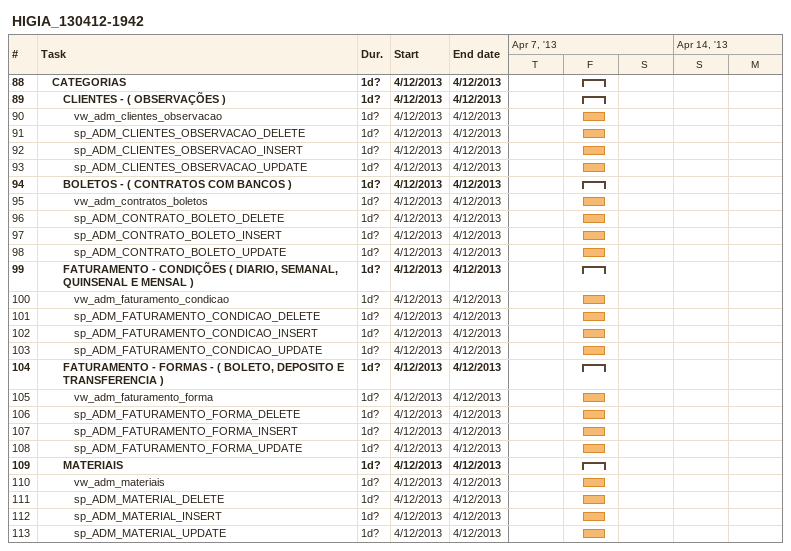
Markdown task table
HIGIA_130412-1942

| ID | Level | Task | Duration | Start | Finish |
|---|---|---|---|---|---|
| 88 | 2 | **CATEGORIAS** | 1d? | 2013-04-12 | 2013-04-12 |
| 89 | 3 | **CLIENTES - ( OBSERVAÇÕES )** | 1d? | 2013-04-12 | 2013-04-12 |
| 90 | 4 | vw_adm_clientes_observacao | 1d? | 2013-04-12 | 2013-04-12 |
| 91 | 4 | sp_ADM_CLIENTES_OBSERVACAO_DELETE | 1d? | 2013-04-12 | 2013-04-12 |
| 92 | 4 | sp_ADM_CLIENTES_OBSERVACAO_INSERT | 1d? | 2013-04-12 | 2013-04-12 |
| 93 | 4 | sp_ADM_CLIENTES_OBSERVACAO_UPDATE | 1d? | 2013-04-12 | 2013-04-12 |
| 94 | 3 | **BOLETOS - ( CONTRATOS COM BANCOS )** | 1d? | 2013-04-12 | 2013-04-12 |
| 95 | 4 | vw_adm_contratos_boletos | 1d? | 2013-04-12 | 2013-04-12 |
| 96 | 4 | sp_ADM_CONTRATO_BOLETO_DELETE | 1d? | 2013-04-12 | 2013-04-12 |
| 97 | 4 | sp_ADM_CONTRATO_BOLETO_INSERT | 1d? | 2013-04-12 | 2013-04-12 |
| 98 | 4 | sp_ADM_CONTRATO_BOLETO_UPDATE | 1d? | 2013-04-12 | 2013-04-12 |
| 99 | 3 | **FATURAMENTO - CONDIÇÕES ( DIARIO, SEMANAL, QUINSENAL E MENSAL )** | 1d? | 2013-04-12 | 2013-04-12 |
| 100 | 4 | vw_adm_faturamento_condicao | 1d? | 2013-04-12 | 2013-04-12 |
| 101 | 4 | sp_ADM_FATURAMENTO_CONDICAO_DELETE | 1d? | 2013-04-12 | 2013-04-12 |
| 102 | 4 | sp_ADM_FATURAMENTO_CONDICAO_INSERT | 1d? | 2013-04-12 | 2013-04-12 |
| 103 | 4 | sp_ADM_FATURAMENTO_CONDICAO_UPDATE | 1d? | 2013-04-12 | 2013-04-12 |
| 104 | 3 | **FATURAMENTO - FORMAS - ( BOLETO, DEPOSITO E TRANSFERENCIA )** | 1d? | 2013-04-12 | 2013-04-12 |
| 105 | 4 | vw_adm_faturamento_forma | 1d? | 2013-04-12 | 2013-04-12 |
| 106 | 4 | sp_ADM_FATURAMENTO_FORMA_DELETE | 1d? | 2013-04-12 | 2013-04-12 |
| 107 | 4 | sp_ADM_FATURAMENTO_FORMA_INSERT | 1d? | 2013-04-12 | 2013-04-12 |
| 108 | 4 | sp_ADM_FATURAMENTO_FORMA_UPDATE | 1d? | 2013-04-12 | 2013-04-12 |
| 109 | 3 | **MATERIAIS** | 1d? | 2013-04-12 | 2013-04-12 |
| 110 | 4 | vw_adm_materiais | 1d? | 2013-04-12 | 2013-04-12 |
| 111 | 4 | sp_ADM_MATERIAL_DELETE | 1d? | 2013-04-12 | 2013-04-12 |
| 112 | 4 | sp_ADM_MATERIAL_INSERT | 1d? | 2013-04-12 | 2013-04-12 |
| 113 | 4 | sp_ADM_MATERIAL_UPDATE | 1d? | 2013-04-12 | 2013-04-12 |
